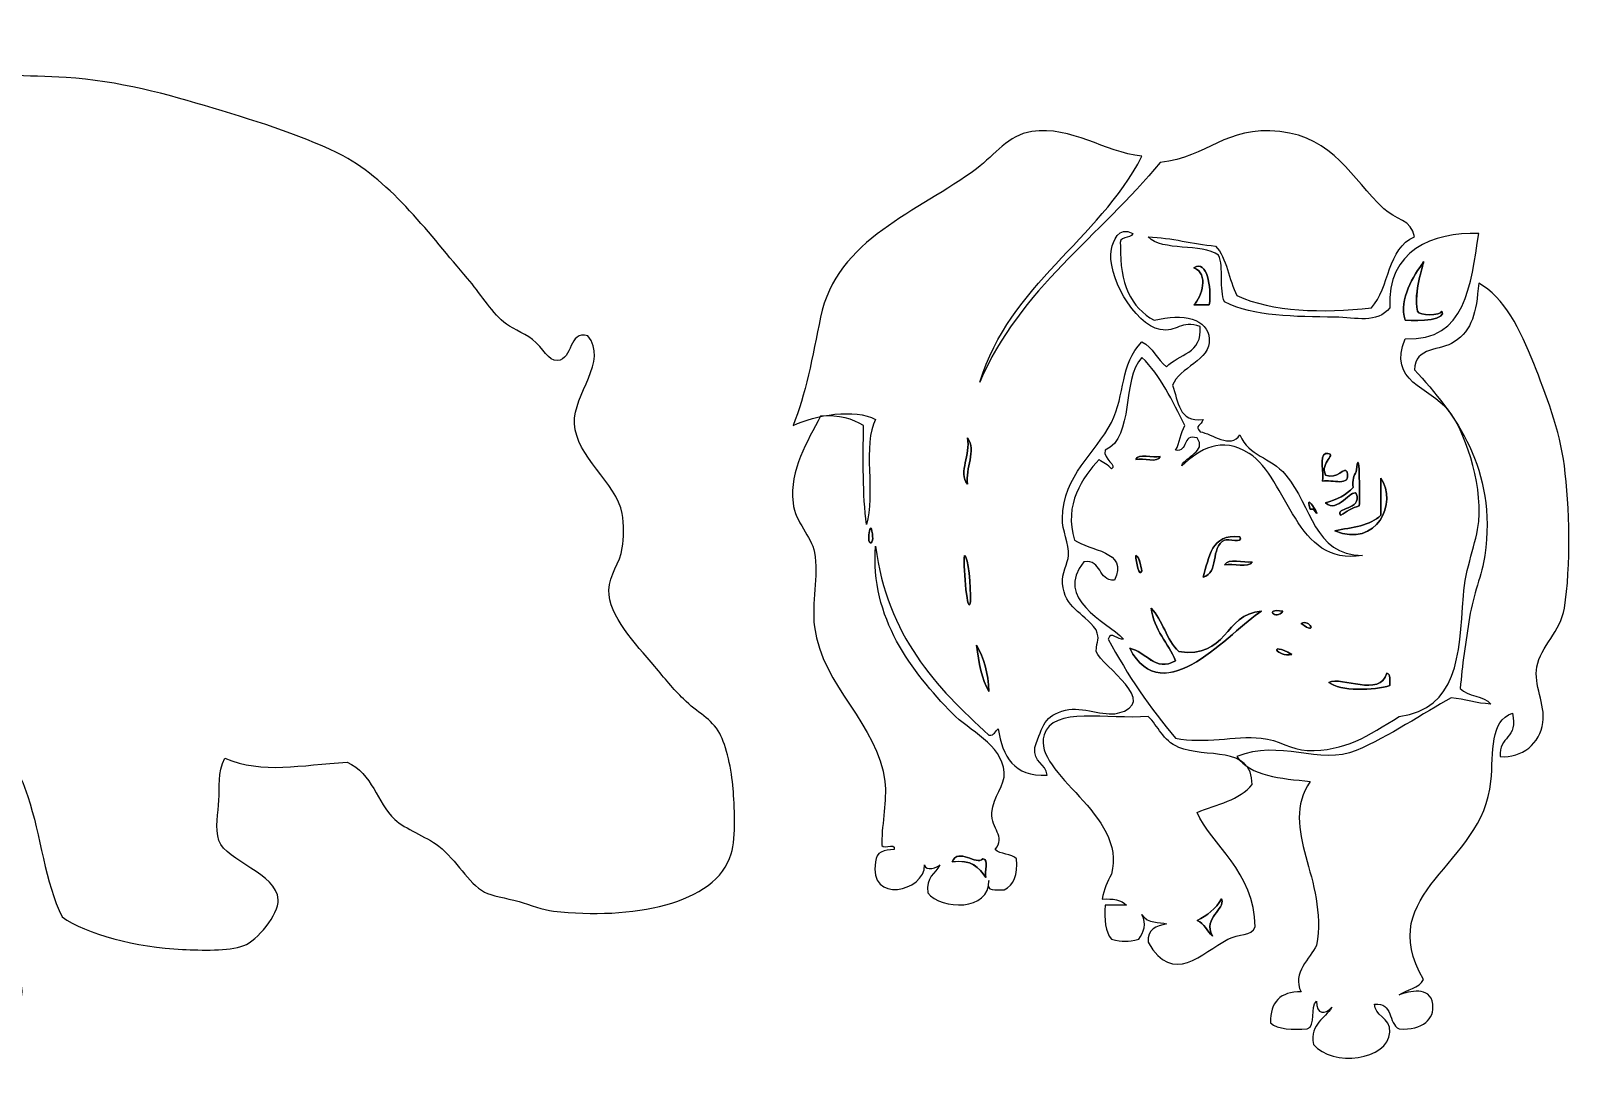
# Model space of a CAD drawing. Header units: centimetres. Extents: x -66 to 65, y -66 to 66.
# Drawn here: x -33.83 to -26.19, y -7.57 to -2.43 of the extents above; entities that cross this region are included whole.
import ezdxf

# ---------------------------------------------------------------- set-up
doc = ezdxf.new("R2010")
doc.units = ezdxf.units.CM
doc.header["$MEASUREMENT"] = 0
doc.layers.add('Layer 1', color=7, linetype='Continuous')

msp = doc.modelspace()

# ---------------------------------------------------------------- linework, layer by layer
at = {"layer": 'Layer 1'}
for points, knots in [([(-31.06935, -3.9395), (-30.96645, -4.06785), (-31.1419, -4.22583), (-31.13576, -4.37593), (-31.13576, -4.37593), (-31.1292, -4.53627), (-30.9288, -4.6697), (-30.89853, -4.82186), (-30.89853, -4.82186), (-30.88837, -4.87322), (-30.89252, -4.9477), (-30.89853, -4.99262), (-30.89853, -4.99262), (-30.90874, -5.06869), (-30.96383, -5.12494), (-30.96497, -5.20138), (-30.96497, -5.20138), (-30.96693, -5.3328), (-30.83419, -5.4644), (-30.73727, -5.5809), (-30.73727, -5.5809), (-30.68986, -5.63781), (-30.64464, -5.6929), (-30.59495, -5.74219), (-30.59495, -5.74219), (-30.52529, -5.81127), (-30.45509, -5.83913), (-30.41469, -5.91298), (-30.41469, -5.91298), (-30.38193, -5.97293), (-30.35553, -6.09575), (-30.34828, -6.18812), (-30.34828, -6.18812), (-30.34214, -6.26641), (-30.33262, -6.42513), (-30.35773, -6.5107), (-30.35773, -6.5107), (-30.4321, -6.76351), (-30.85631, -6.83791), (-31.24014, -6.79534), (-31.24014, -6.79534), (-31.29324, -6.78941), (-31.35529, -6.76343), (-31.4109, -6.74787), (-31.4109, -6.74787), (-31.47776, -6.72924), (-31.54856, -6.71826), (-31.58169, -6.70046), (-31.58169, -6.70046), (-31.66673, -6.65477), (-31.71859, -6.5425), (-31.80942, -6.47273), (-31.80942, -6.47273), (-31.87789, -6.42013), (-31.97407, -6.39005), (-32.02762, -6.33991), (-32.02762, -6.33991), (-32.12009, -6.25342), (-32.13531, -6.11393), (-32.26482, -6.0553), (-32.26482, -6.0553), (-32.49628, -6.06961), (-32.68085, -6.11504), (-32.87204, -6.0363), (-32.87204, -6.0363), (-32.9071, -6.10679), (-32.89784, -6.18113), (-32.90051, -6.24503), (-32.90051, -6.24503), (-32.90305, -6.30461), (-32.92139, -6.38476), (-32.90051, -6.44426), (-32.90051, -6.44426), (-32.86326, -6.55044), (-32.6123, -6.60486), (-32.60637, -6.73837), (-32.60637, -6.73837), (-32.60317, -6.81057), (-32.71263, -6.94348), (-32.77716, -6.9661), (-32.77716, -6.9661), (-32.85595, -6.9937), (-32.98697, -6.98936), (-33.08077, -6.98507), (-33.08077, -6.98507), (-33.31011, -6.97454), (-33.56258, -6.90895), (-33.67854, -6.82375), (-33.67854, -6.82375), (-33.76453, -6.65526), (-33.78445, -6.41822), (-33.8493, -6.226), (-33.8493, -6.226), (-33.86936, -6.16665), (-33.89251, -6.09405), (-33.94418, -6.06474), (-33.94418, -6.06474), (-34.02922, -6.05977), (-34.08965, -6.15885), (-34.16241, -6.19756), (-34.16241, -6.19756), (-34.19654, -6.37208), (-34.28639, -6.4903), (-34.24782, -6.67196), (-34.24782, -6.67196), (-34.22702, -6.76996), (-34.11389, -6.84579), (-34.04859, -6.91866), (-34.04859, -6.91866), (-33.98141, -6.99348), (-33.87521, -7.09937), (-33.8778, -7.19377), (-33.8778, -7.19377), (-33.88029, -7.28426), (-33.99826, -7.37345), (-34.06756, -7.40253), (-34.06756, -7.40253), (-34.19448, -7.45576), (-34.57239, -7.47664), (-34.73172, -7.4215), (-34.73172, -7.4215), (-34.82721, -7.38848), (-34.98188, -7.22513), (-35.01636, -7.12739), (-35.01636, -7.12739), (-35.05414, -7.02029), (-35.01951, -6.88625), (-35.0828, -6.81428), (-35.0828, -6.81428), (-35.14289, -6.74596), (-35.33196, -6.77954), (-35.42435, -6.7289), (-35.42435, -6.7289), (-35.5486, -6.66082), (-35.55918, -6.44773), (-35.64258, -6.33038), (-35.64258, -6.33038), (-35.85885, -6.27151), (-36.0272, -6.1647), (-36.2593, -6.12162), (-36.2593, -6.12162), (-36.25022, -6.17268), (-36.29174, -6.18229), (-36.28777, -6.2165), (-36.28777, -6.2165), (-36.28415, -6.24796), (-36.25229, -6.25428), (-36.23083, -6.28294), (-36.23083, -6.28294), (-36.14204, -6.40166), (-35.97135, -6.56348), (-35.95572, -6.74781), (-35.95572, -6.74781), (-35.93844, -6.95109), (-36.07912, -7.0411), (-36.2973, -7.05145), (-36.2973, -7.05145), (-36.4361, -7.05804), (-36.64652, -7.04616), (-36.72423, -7.00401), (-36.72423, -7.00401), (-36.83491, -6.94398), (-36.89793, -6.76639), (-36.95193, -6.65296), (-36.95193, -6.65296), (-37.0189, -6.51228), (-37.08147, -6.39544), (-37.13219, -6.26394), (-37.13219, -6.26394), (-37.19008, -6.11392), (-37.23249, -5.96856), (-37.26504, -5.81801), (-37.26504, -5.81801), (-37.29687, -5.67072), (-37.31378, -5.51022), (-37.37889, -5.36258), (-37.37889, -5.36258), (-37.43998, -5.22415), (-37.54804, -5.12387), (-37.62559, -4.98306), (-37.62559, -4.98306), (-37.69549, -4.85619), (-37.76942, -4.69697), (-37.78688, -4.52763), (-37.78688, -4.52763), (-37.81704, -4.23564), (-37.73298, -3.92824), (-37.62559, -3.69266), (-37.62559, -3.69266), (-37.51666, -3.45382), (-37.38535, -3.26647), (-37.22707, -3.09494), (-37.22707, -3.09494), (-36.88737, -2.72688), (-36.49349, -2.4987), (-35.87029, -2.45928), (-35.87029, -2.45928), (-35.35131, -2.42642), (-34.74285, -2.57363), (-34.21942, -2.63004), (-34.21942, -2.63004), (-34.03331, -2.6501), (-33.84824, -2.64708), (-33.65961, -2.65851), (-33.65961, -2.65851), (-33.39915, -2.67431), (-33.15539, -2.74172), (-32.92907, -2.8103), (-32.92907, -2.8103), (-32.69605, -2.88094), (-32.45846, -2.95545), (-32.28388, -3.0475), (-32.28388, -3.0475), (-32.04425, -3.17384), (-31.84973, -3.44348), (-31.66714, -3.65475), (-31.66714, -3.65475), (-31.60523, -3.72637), (-31.55461, -3.81297), (-31.48688, -3.87295), (-31.48688, -3.87295), (-31.4564, -3.89996), (-31.38983, -3.92343), (-31.34456, -3.95836), (-31.34456, -3.95836), (-31.28961, -4.00069), (-31.2663, -4.06628), (-31.22121, -4.06271), (-31.22121, -4.06271), (-31.14176, -4.05652), (-31.16698, -3.91246), (-31.06935, -3.9395)], [0, 0, 0, 0, 0.0169492, 0.0169492, 0.0169492, 0.0169492, 0.0338983, 0.0338983, 0.0338983, 0.0338983, 0.0508475, 0.0508475, 0.0508475, 0.0508475, 0.0677966, 0.0677966, 0.0677966, 0.0677966, 0.0847458, 0.0847458, 0.0847458, 0.0847458, 0.1016949, 0.1016949, 0.1016949, 0.1016949, 0.1186441, 0.1186441, 0.1186441, 0.1186441, 0.1355932, 0.1355932, 0.1355932, 0.1355932, 0.1525424, 0.1525424, 0.1525424, 0.1525424, 0.1694915, 0.1694915, 0.1694915, 0.1694915, 0.1864407, 0.1864407, 0.1864407, 0.1864407, 0.2033898, 0.2033898, 0.2033898, 0.2033898, 0.220339, 0.220339, 0.220339, 0.220339, 0.2372881, 0.2372881, 0.2372881, 0.2372881, 0.2542373, 0.2542373, 0.2542373, 0.2542373, 0.2711864, 0.2711864, 0.2711864, 0.2711864, 0.2881356, 0.2881356, 0.2881356, 0.2881356, 0.3050847, 0.3050847, 0.3050847, 0.3050847, 0.3220339, 0.3220339, 0.3220339, 0.3220339, 0.3389831, 0.3389831, 0.3389831, 0.3389831, 0.3559322, 0.3559322, 0.3559322, 0.3559322, 0.3728814, 0.3728814, 0.3728814, 0.3728814, 0.3898305, 0.3898305, 0.3898305, 0.3898305, 0.4067797, 0.4067797, 0.4067797, 0.4067797, 0.4237288, 0.4237288, 0.4237288, 0.4237288, 0.440678, 0.440678, 0.440678, 0.440678, 0.4576271, 0.4576271, 0.4576271, 0.4576271, 0.4745763, 0.4745763, 0.4745763, 0.4745763, 0.4915254, 0.4915254, 0.4915254, 0.4915254, 0.5084746, 0.5084746, 0.5084746, 0.5084746, 0.5254237, 0.5254237, 0.5254237, 0.5254237, 0.5423729, 0.5423729, 0.5423729, 0.5423729, 0.559322, 0.559322, 0.559322, 0.559322, 0.5762712, 0.5762712, 0.5762712, 0.5762712, 0.5932203, 0.5932203, 0.5932203, 0.5932203, 0.6101695, 0.6101695, 0.6101695, 0.6101695, 0.6271186, 0.6271186, 0.6271186, 0.6271186, 0.6440678, 0.6440678, 0.6440678, 0.6440678, 0.6610169, 0.6610169, 0.6610169, 0.6610169, 0.6779661, 0.6779661, 0.6779661, 0.6779661, 0.6949153, 0.6949153, 0.6949153, 0.6949153, 0.7118644, 0.7118644, 0.7118644, 0.7118644, 0.7288136, 0.7288136, 0.7288136, 0.7288136, 0.7457627, 0.7457627, 0.7457627, 0.7457627, 0.7627119, 0.7627119, 0.7627119, 0.7627119, 0.779661, 0.779661, 0.779661, 0.779661, 0.7966102, 0.7966102, 0.7966102, 0.7966102, 0.8135593, 0.8135593, 0.8135593, 0.8135593, 0.8305085, 0.8305085, 0.8305085, 0.8305085, 0.8474576, 0.8474576, 0.8474576, 0.8474576, 0.8644068, 0.8644068, 0.8644068, 0.8644068, 0.8813559, 0.8813559, 0.8813559, 0.8813559, 0.8983051, 0.8983051, 0.8983051, 0.8983051, 0.9152542, 0.9152542, 0.9152542, 0.9152542, 0.9322034, 0.9322034, 0.9322034, 0.9322034, 0.9491525, 0.9491525, 0.9491525, 0.9491525, 0.9661017, 0.9661017, 0.9661017, 0.9661017, 1, 1, 1, 1]), ([(-29.12439, -4.17008), (-28.92574, -3.70539), (-28.5259, -3.44385), (-28.2279, -3.07968), (-28.2279, -3.07968), (-27.99007, -3.05481), (-27.90799, -2.89638), (-27.63534, -2.92612), (-27.63534, -2.92612), (-27.36621, -2.95549), (-27.28022, -3.15663), (-27.11877, -3.31006), (-27.11877, -3.31006), (-27.06543, -3.36075), (-26.97656, -3.36565), (-26.96677, -3.44833), (-26.96677, -3.44833), (-27.09941, -3.50373), (-27.09073, -3.70177), (-27.17955, -3.8015), (-27.17955, -3.8015), (-27.42757, -3.82735), (-27.66943, -3.82185), (-27.84805, -3.74014), (-27.84805, -3.74014), (-27.88858, -3.66338), (-27.89647, -3.55356), (-27.95444, -3.49439), (-27.95444, -3.49439), (-28.07022, -3.48349), (-28.16785, -3.4542), (-28.28869, -3.44835), (-28.28869, -3.44835), (-28.21723, -3.52444), (-28.024, -3.47769), (-27.93918, -3.54045), (-27.93918, -3.54045), (-27.91034, -3.59826), (-27.93778, -3.71301), (-27.90883, -3.77082), (-27.90883, -3.77082), (-27.76606, -3.84514), (-27.55752, -3.84464), (-27.36183, -3.8476), (-27.36183, -3.8476), (-27.25536, -3.84927), (-27.15321, -3.88115), (-27.08841, -3.80148), (-27.08841, -3.80148), (-27.10468, -3.51668), (-26.87431, -3.42392), (-26.64767, -3.43289), (-26.64767, -3.43289), (-26.68876, -3.68842), (-26.70741, -3.96648), (-27.01245, -3.95505), (-27.01245, -3.95505), (-27.10193, -4.1651), (-26.89087, -4.19876), (-26.7997, -4.3083), (-26.7997, -4.3083), (-26.72125, -4.40265), (-26.62939, -4.66054), (-26.64767, -4.8612), (-26.64767, -4.8612), (-26.65717, -4.96481), (-26.71469, -5.09432), (-26.72379, -5.22971), (-26.72379, -5.22971), (-26.74422, -5.5379), (-26.75297, -5.78698), (-27.0428, -5.82867), (-27.0428, -5.82867), (-27.19729, -5.92561), (-27.31082, -6.00258), (-27.49862, -5.99761), (-27.49862, -5.99761), (-27.57456, -5.99563), (-27.64292, -5.94427), (-27.72653, -5.93623), (-27.72653, -5.93623), (-27.85956, -5.92332), (-28.01035, -5.96687), (-28.15193, -5.93623), (-28.15193, -5.93623), (-28.27877, -5.78796), (-28.39061, -5.62452), (-28.4862, -5.44474), (-28.4862, -5.44474), (-28.47345, -5.39976), (-28.43733, -5.454), (-28.41021, -5.44474), (-28.41021, -5.44474), (-28.49998, -5.35184), (-28.75607, -5.24895), (-28.60777, -5.06088), (-28.60777, -5.06088), (-28.51511, -5.049), (-28.5398, -5.15592), (-28.45585, -5.15301), (-28.45585, -5.15301), (-28.38089, -5.00529), (-28.58483, -5.00712), (-28.65341, -4.9533), (-28.65341, -4.9533), (-28.70987, -4.77846), (-28.61198, -4.64062), (-28.53191, -4.55404), (-28.53191, -4.55404), (-28.51156, -4.56933), (-28.486, -4.57928), (-28.471, -4.60008), (-28.471, -4.60008), (-28.43647, -4.58373), (-28.51468, -4.55349), (-28.50145, -4.50795), (-28.50145, -4.50795), (-28.35453, -4.44135), (-28.42297, -4.15722), (-28.3191, -4.04723), (-28.3191, -4.04723), (-28.22628, -4.13774), (-28.16786, -4.263), (-28.10635, -4.38505), (-28.10635, -4.38505), (-28.12675, -4.4208), (-28.13154, -4.47231), (-28.15191, -4.50798), (-28.15191, -4.50798), (-28.08735, -4.51703), (-28.12254, -4.42506), (-28.0456, -4.44654), (-28.0456, -4.44654), (-27.99694, -4.51459), (-28.10214, -4.5366), (-28.12161, -4.58476), (-28.12161, -4.58476), (-28.03321, -4.50372), (-27.925, -4.43493), (-27.78726, -4.52338), (-27.78726, -4.52338), (-27.59245, -4.64845), (-27.55699, -5.08879), (-27.22513, -5.03014), (-27.22513, -5.03014), (-27.46736, -5.02707), (-27.47469, -4.78527), (-27.60494, -4.63088), (-27.60494, -4.63088), (-27.68569, -4.53515), (-27.78652, -4.54235), (-27.83285, -4.4312), (-27.83285, -4.4312), (-27.87907, -4.50407), (-27.97173, -4.42551), (-28.03039, -4.41585), (-28.03039, -4.41585), (-28.06084, -4.3845), (-28.02362, -4.38571), (-28.0152, -4.35441), (-28.0152, -4.35441), (-28.13855, -4.37174), (-28.13807, -4.2636), (-28.16712, -4.18547), (-28.16712, -4.18547), (-28.13643, -4.09726), (-27.97649, -4.0618), (-27.98472, -3.9551), (-27.98472, -3.9551), (-27.99247, -3.85654), (-28.1127, -3.82511), (-28.2583, -3.863), (-28.2583, -3.863), (-28.37392, -3.80066), (-28.43068, -3.6789), (-28.42541, -3.49441), (-28.42541, -3.49441), (-28.44142, -3.43726), (-28.37413, -3.4643), (-28.36466, -3.43295), (-28.36466, -3.43295), (-28.43525, -3.3917), (-28.4633, -3.47216), (-28.47094, -3.50979), (-28.47094, -3.50979), (-28.49631, -3.6329), (-28.35997, -3.88375), (-28.22789, -3.90907), (-28.22789, -3.90907), (-28.14751, -3.9245), (-28.1228, -3.85983), (-28.03035, -3.8937), (-28.03035, -3.8937), (-28.01749, -4.02956), (-28.13793, -4.03067), (-28.19743, -4.09333), (-28.19743, -4.09333), (-28.24334, -4.0579), (-28.26442, -3.99721), (-28.31903, -3.97054), (-28.31903, -3.97054), (-28.42878, -4.0805), (-28.40007, -4.22994), (-28.4709, -4.36977), (-28.4709, -4.36977), (-28.55075, -4.52696), (-28.70947, -4.62787), (-28.71405, -4.84581), (-28.71405, -4.84581), (-28.71527, -4.9042), (-28.68124, -4.9718), (-28.68362, -5.03015), (-28.68362, -5.03015), (-28.68508, -5.06587), (-28.71857, -5.12458), (-28.71405, -5.16845), (-28.71405, -5.16845), (-28.70087, -5.29365), (-28.61576, -5.30712), (-28.54691, -5.39874), (-28.54691, -5.39874), (-28.52601, -5.44732), (-28.54363, -5.45004), (-28.54691, -5.50621), (-28.54691, -5.50621), (-28.5141, -5.58418), (-28.22452, -5.76013), (-28.44052, -5.81334), (-28.44052, -5.81334), (-28.50651, -5.82961), (-28.61448, -5.77704), (-28.69889, -5.79805), (-28.69889, -5.79805), (-28.80382, -5.82419), (-28.81129, -5.87425), (-28.85073, -5.98233), (-28.85073, -5.98233), (-28.8615, -6.05977), (-28.79472, -6.05882), (-28.79001, -6.12052), (-28.79001, -6.12052), (-28.95553, -6.12915), (-29.01141, -6.02691), (-29.03311, -5.89015), (-29.03311, -5.89015), (-29.04856, -5.90018), (-29.04883, -5.92555), (-29.07875, -5.92092), (-29.07875, -5.92092), (-29.34101, -5.6843), (-29.58397, -5.42829), (-29.64094, -4.98408), (-29.64094, -4.98408), (-29.67092, -5.33878), (-29.45941, -5.60805), (-29.26102, -5.81336), (-29.26102, -5.81336), (-29.17736, -5.90001), (-29.01483, -5.9664), (-29.00281, -6.1052), (-29.00281, -6.1052), (-28.99694, -6.17158), (-29.05906, -6.22654), (-29.06358, -6.30488), (-29.06358, -6.30488), (-29.06847, -6.39045), (-28.99291, -6.42119), (-29.04834, -6.48919), (-29.04834, -6.48919), (-29.02331, -6.51507), (-28.96587, -6.50821), (-28.94198, -6.53523), (-28.94198, -6.53523), (-28.93457, -6.61426), (-28.95357, -6.66686), (-29.00281, -6.68879), (-29.00281, -6.68879), (-29.04282, -6.68837), (-29.09803, -6.70308), (-29.07875, -6.64267), (-29.07875, -6.64267), (-29.07478, -6.79592), (-29.3155, -6.78957), (-29.38254, -6.70413), (-29.38254, -6.70413), (-29.39378, -6.62629), (-29.34486, -6.60914), (-29.32182, -6.56594), (-29.32182, -6.56594), (-29.33105, -6.57478), (-29.39392, -6.60184), (-29.39781, -6.56594), (-29.39781, -6.56594), (-29.39506, -6.69926), (-29.67946, -6.76083), (-29.64091, -6.55057), (-29.64091, -6.55057), (-29.64027, -6.49998), (-29.59765, -6.49183), (-29.54966, -6.48919), (-29.54966, -6.48919), (-29.53889, -6.44747), (-29.62134, -6.50012), (-29.61051, -6.45842), (-29.61051, -6.45842), (-29.60935, -6.35182), (-29.58432, -6.24842), (-29.59538, -6.15129), (-29.59538, -6.15129), (-29.62697, -5.87012), (-29.90661, -5.68057), (-29.94482, -5.38344), (-29.94482, -5.38344), (-29.9598, -5.26623), (-29.92365, -5.13325), (-29.94482, -5.01485), (-29.94482, -5.01485), (-29.95956, -4.93201), (-30.04012, -4.86824), (-30.0511, -4.76913), (-30.0511, -4.76913), (-30.0697, -4.60212), (-29.97858, -4.46356), (-29.91442, -4.33908), (-29.91442, -4.33908), (-29.81941, -4.33011), (-29.75588, -4.35292), (-29.70167, -4.38512), (-29.70167, -4.38512), (-29.70233, -4.55472), (-29.70612, -4.72746), (-29.68651, -4.87658), (-29.68651, -4.87658), (-29.64002, -4.73415), (-29.7086, -4.47545), (-29.64095, -4.35445), (-29.64095, -4.35445), (-29.7434, -4.30021), (-29.9398, -4.33207), (-30.05111, -4.38512), (-30.05111, -4.38512), (-29.98917, -4.23809), (-29.95398, -4.04272), (-29.91443, -3.84767), (-29.91443, -3.84767), (-29.83535, -3.45794), (-29.42836, -3.32581), (-29.1396, -3.11051), (-29.1396, -3.11051), (-29.04623, -3.04087), (-28.98503, -2.94329), (-28.86605, -2.9262), (-28.86605, -2.9262), (-28.66539, -2.89744), (-28.5086, -3.02851), (-28.31905, -3.04913), (-28.31905, -3.04913), (-28.53929, -3.4714), (-28.97128, -3.67978), (-29.12439, -4.17008)], [0, 0, 0, 0, 0.010989, 0.010989, 0.010989, 0.010989, 0.021978, 0.021978, 0.021978, 0.021978, 0.032967, 0.032967, 0.032967, 0.032967, 0.043956, 0.043956, 0.043956, 0.043956, 0.0549451, 0.0549451, 0.0549451, 0.0549451, 0.0659341, 0.0659341, 0.0659341, 0.0659341, 0.0769231, 0.0769231, 0.0769231, 0.0769231, 0.0879121, 0.0879121, 0.0879121, 0.0879121, 0.0989011, 0.0989011, 0.0989011, 0.0989011, 0.1098901, 0.1098901, 0.1098901, 0.1098901, 0.1208791, 0.1208791, 0.1208791, 0.1208791, 0.1318681, 0.1318681, 0.1318681, 0.1318681, 0.1428571, 0.1428571, 0.1428571, 0.1428571, 0.1538462, 0.1538462, 0.1538462, 0.1538462, 0.1648352, 0.1648352, 0.1648352, 0.1648352, 0.1758242, 0.1758242, 0.1758242, 0.1758242, 0.1868132, 0.1868132, 0.1868132, 0.1868132, 0.1978022, 0.1978022, 0.1978022, 0.1978022, 0.2087912, 0.2087912, 0.2087912, 0.2087912, 0.2197802, 0.2197802, 0.2197802, 0.2197802, 0.2307692, 0.2307692, 0.2307692, 0.2307692, 0.2417582, 0.2417582, 0.2417582, 0.2417582, 0.2527473, 0.2527473, 0.2527473, 0.2527473, 0.2637363, 0.2637363, 0.2637363, 0.2637363, 0.2747253, 0.2747253, 0.2747253, 0.2747253, 0.2857143, 0.2857143, 0.2857143, 0.2857143, 0.2967033, 0.2967033, 0.2967033, 0.2967033, 0.3076923, 0.3076923, 0.3076923, 0.3076923, 0.3186813, 0.3186813, 0.3186813, 0.3186813, 0.3296703, 0.3296703, 0.3296703, 0.3296703, 0.3406593, 0.3406593, 0.3406593, 0.3406593, 0.3516484, 0.3516484, 0.3516484, 0.3516484, 0.3626374, 0.3626374, 0.3626374, 0.3626374, 0.3736264, 0.3736264, 0.3736264, 0.3736264, 0.3846154, 0.3846154, 0.3846154, 0.3846154, 0.3956044, 0.3956044, 0.3956044, 0.3956044, 0.4065934, 0.4065934, 0.4065934, 0.4065934, 0.4175824, 0.4175824, 0.4175824, 0.4175824, 0.4285714, 0.4285714, 0.4285714, 0.4285714, 0.4395604, 0.4395604, 0.4395604, 0.4395604, 0.4505495, 0.4505495, 0.4505495, 0.4505495, 0.4615385, 0.4615385, 0.4615385, 0.4615385, 0.4725275, 0.4725275, 0.4725275, 0.4725275, 0.4835165, 0.4835165, 0.4835165, 0.4835165, 0.4945055, 0.4945055, 0.4945055, 0.4945055, 0.5054945, 0.5054945, 0.5054945, 0.5054945, 0.5164835, 0.5164835, 0.5164835, 0.5164835, 0.5274725, 0.5274725, 0.5274725, 0.5274725, 0.5384615, 0.5384615, 0.5384615, 0.5384615, 0.5494505, 0.5494505, 0.5494505, 0.5494505, 0.5604396, 0.5604396, 0.5604396, 0.5604396, 0.5714286, 0.5714286, 0.5714286, 0.5714286, 0.5824176, 0.5824176, 0.5824176, 0.5824176, 0.5934066, 0.5934066, 0.5934066, 0.5934066, 0.6043956, 0.6043956, 0.6043956, 0.6043956, 0.6153846, 0.6153846, 0.6153846, 0.6153846, 0.6263736, 0.6263736, 0.6263736, 0.6263736, 0.6373626, 0.6373626, 0.6373626, 0.6373626, 0.6483516, 0.6483516, 0.6483516, 0.6483516, 0.6593407, 0.6593407, 0.6593407, 0.6593407, 0.6703297, 0.6703297, 0.6703297, 0.6703297, 0.6813187, 0.6813187, 0.6813187, 0.6813187, 0.6923077, 0.6923077, 0.6923077, 0.6923077, 0.7032967, 0.7032967, 0.7032967, 0.7032967, 0.7142857, 0.7142857, 0.7142857, 0.7142857, 0.7252747, 0.7252747, 0.7252747, 0.7252747, 0.7362637, 0.7362637, 0.7362637, 0.7362637, 0.7472527, 0.7472527, 0.7472527, 0.7472527, 0.7582418, 0.7582418, 0.7582418, 0.7582418, 0.7692308, 0.7692308, 0.7692308, 0.7692308, 0.7802198, 0.7802198, 0.7802198, 0.7802198, 0.7912088, 0.7912088, 0.7912088, 0.7912088, 0.8021978, 0.8021978, 0.8021978, 0.8021978, 0.8131868, 0.8131868, 0.8131868, 0.8131868, 0.8241758, 0.8241758, 0.8241758, 0.8241758, 0.8351648, 0.8351648, 0.8351648, 0.8351648, 0.8461538, 0.8461538, 0.8461538, 0.8461538, 0.8571429, 0.8571429, 0.8571429, 0.8571429, 0.8681319, 0.8681319, 0.8681319, 0.8681319, 0.8791209, 0.8791209, 0.8791209, 0.8791209, 0.8901099, 0.8901099, 0.8901099, 0.8901099, 0.9010989, 0.9010989, 0.9010989, 0.9010989, 0.9120879, 0.9120879, 0.9120879, 0.9120879, 0.9230769, 0.9230769, 0.9230769, 0.9230769, 0.9340659, 0.9340659, 0.9340659, 0.9340659, 0.9450549, 0.9450549, 0.9450549, 0.9450549, 0.956044, 0.956044, 0.956044, 0.956044, 0.967033, 0.967033, 0.967033, 0.967033, 0.978022, 0.978022, 0.978022, 0.978022, 1, 1, 1, 1]), ([(-28.06077, -3.78612), (-28.03542, -3.78612), (-28.01013, -3.78612), (-27.98473, -3.78612), (-27.98473, -3.78612), (-27.97288, -3.69688), (-27.99553, -3.56204), (-28.06077, -3.60181), (-28.06077, -3.60181), (-27.98544, -3.63356), (-28.02195, -3.74439), (-28.06077, -3.78612)], [0, 0, 0, 0, 0.25, 0.25, 0.25, 0.25, 0.5, 0.5, 0.5, 0.5, 1, 1, 1, 1]), ([(-27.01238, -3.86293), (-26.94012, -3.86883), (-26.80325, -3.85999), (-26.82998, -3.81684), (-26.82998, -3.81684), (-26.83678, -3.84213), (-26.94481, -3.84213), (-26.95158, -3.81684), (-26.95158, -3.81684), (-26.97121, -3.71466), (-26.9239, -3.59967), (-26.92118, -3.57112), (-26.92118, -3.57112), (-26.96976, -3.64613), (-27.04641, -3.75318), (-27.01238, -3.86293)], [0, 0, 0, 0, 0.2, 0.2, 0.2, 0.2, 0.4, 0.4, 0.4, 0.4, 0.6, 0.6, 0.6, 0.6, 1, 1, 1, 1]), ([(-27.04273, -7.21075), (-26.99309, -7.19427), (-26.88784, -7.16291), (-26.87559, -7.25687), (-26.87559, -7.25687), (-26.86617, -7.32987), (-26.9229, -7.38546), (-27.04273, -7.3798), (-27.04273, -7.3798), (-27.0975, -7.35313), (-27.07162, -7.24513), (-27.16431, -7.25687), (-27.16431, -7.25687), (-27.16846, -7.3118), (-27.08345, -7.32275), (-27.08837, -7.39509), (-27.08837, -7.39509), (-27.09787, -7.53601), (-27.37399, -7.56932), (-27.46815, -7.4565), (-27.46815, -7.4565), (-27.48442, -7.34791), (-27.4096, -7.33151), (-27.37703, -7.27227), (-27.37703, -7.27227), (-27.40873, -7.31108), (-27.45323, -7.30791), (-27.45297, -7.2415), (-27.45297, -7.2415), (-27.48528, -7.27034), (-27.45331, -7.36406), (-27.49858, -7.3798), (-27.49858, -7.3798), (-27.57237, -7.38274), (-27.64384, -7.38327), (-27.6809, -7.34906), (-27.6809, -7.34906), (-27.68246, -7.24513), (-27.63171, -7.19399), (-27.52895, -7.19547), (-27.52895, -7.19547), (-27.57695, -7.10117), (-27.48336, -7.03016), (-27.45299, -6.96512), (-27.45299, -6.96512), (-27.39187, -6.63754), (-27.64457, -6.38536), (-27.48344, -6.15116), (-27.48344, -6.15116), (-27.63147, -6.13693), (-27.78086, -6.12417), (-27.84804, -6.02823), (-27.84804, -6.02823), (-27.63926, -5.93928), (-27.43497, -6.07374), (-27.25543, -5.99756), (-27.25543, -5.99756), (-27.0938, -5.92895), (-26.91983, -5.81108), (-26.78452, -5.7365), (-26.78452, -5.7365), (-26.71552, -5.74359), (-26.65985, -5.7641), (-26.58698, -5.76722), (-26.58698, -5.76722), (-26.62029, -5.72417), (-26.7043, -5.73219), (-26.7389, -5.69044), (-26.7389, -5.69044), (-26.73006, -5.57786), (-26.71228, -5.45642), (-26.69323, -5.33722), (-26.69323, -5.33722), (-26.67558, -5.22639), (-26.63074, -5.12383), (-26.61735, -5.03007), (-26.61735, -5.03007), (-26.55575, -4.59941), (-26.76226, -4.32911), (-26.96676, -4.10861), (-26.96676, -4.10861), (-26.96409, -3.99166), (-26.83561, -4.01585), (-26.76922, -3.97047), (-26.76922, -3.97047), (-26.67781, -3.90784), (-26.66061, -3.82892), (-26.64762, -3.67863), (-26.64762, -3.67863), (-26.52096, -3.74867), (-26.44093, -3.909), (-26.3742, -4.07791), (-26.3742, -4.07791), (-26.31493, -4.2279), (-26.2444, -4.40851), (-26.22222, -4.58469), (-26.22222, -4.58469), (-26.1969, -4.78699), (-26.18849, -5.08126), (-26.22222, -5.29115), (-26.22222, -5.29115), (-26.24066, -5.4059), (-26.33991, -5.4816), (-26.35901, -5.58291), (-26.35901, -5.58291), (-26.37549, -5.67099), (-26.31639, -5.76862), (-26.32858, -5.85935), (-26.32858, -5.85935), (-26.34258, -5.96275), (-26.43216, -6.03588), (-26.54136, -6.02823), (-26.54136, -6.02823), (-26.55012, -5.92734), (-26.44833, -5.93806), (-26.48056, -5.81323), (-26.48056, -5.81323), (-26.59243, -5.84995), (-26.57335, -6.00341), (-26.58695, -6.15113), (-26.58695, -6.15113), (-26.62529, -6.56801), (-27.17636, -6.70228), (-26.9212, -7.13395), (-26.9212, -7.13395), (-26.94264, -7.17887), (-27.00466, -7.18273), (-27.04273, -7.21075)], [0, 0, 0, 0, 0.030303, 0.030303, 0.030303, 0.030303, 0.0606061, 0.0606061, 0.0606061, 0.0606061, 0.0909091, 0.0909091, 0.0909091, 0.0909091, 0.1212121, 0.1212121, 0.1212121, 0.1212121, 0.1515152, 0.1515152, 0.1515152, 0.1515152, 0.1818182, 0.1818182, 0.1818182, 0.1818182, 0.2121212, 0.2121212, 0.2121212, 0.2121212, 0.2424242, 0.2424242, 0.2424242, 0.2424242, 0.2727273, 0.2727273, 0.2727273, 0.2727273, 0.3030303, 0.3030303, 0.3030303, 0.3030303, 0.3333333, 0.3333333, 0.3333333, 0.3333333, 0.3636364, 0.3636364, 0.3636364, 0.3636364, 0.3939394, 0.3939394, 0.3939394, 0.3939394, 0.4242424, 0.4242424, 0.4242424, 0.4242424, 0.4545455, 0.4545455, 0.4545455, 0.4545455, 0.4848485, 0.4848485, 0.4848485, 0.4848485, 0.5151515, 0.5151515, 0.5151515, 0.5151515, 0.5454545, 0.5454545, 0.5454545, 0.5454545, 0.5757576, 0.5757576, 0.5757576, 0.5757576, 0.6060606, 0.6060606, 0.6060606, 0.6060606, 0.6363636, 0.6363636, 0.6363636, 0.6363636, 0.6666667, 0.6666667, 0.6666667, 0.6666667, 0.6969697, 0.6969697, 0.6969697, 0.6969697, 0.7272727, 0.7272727, 0.7272727, 0.7272727, 0.7575758, 0.7575758, 0.7575758, 0.7575758, 0.7878788, 0.7878788, 0.7878788, 0.7878788, 0.8181818, 0.8181818, 0.8181818, 0.8181818, 0.8484848, 0.8484848, 0.8484848, 0.8484848, 0.8787879, 0.8787879, 0.8787879, 0.8787879, 0.9090909, 0.9090909, 0.9090909, 0.9090909, 0.9393939, 0.9393939, 0.9393939, 0.9393939, 1, 1, 1, 1]), ([(-29.18511, -4.67681), (-29.1976, -4.5972), (-29.13868, -4.50951), (-29.18511, -4.44649), (-29.18511, -4.44649), (-29.16786, -4.53097), (-29.23205, -4.61336), (-29.18511, -4.67681)], [0, 0, 0, 0, 0.3333333, 0.3333333, 0.3333333, 0.3333333, 1, 1, 1, 1]), ([(-27.33134, -4.83046), (-27.30266, -4.81339), (-27.27816, -4.79212), (-27.24024, -4.7844), (-27.24024, -4.7844), (-27.23749, -4.72757), (-27.23947, -4.46277), (-27.25537, -4.61538), (-27.25537, -4.61538), (-27.26812, -4.63327), (-27.27548, -4.6566), (-27.27066, -4.69222), (-27.27066, -4.69222), (-27.30426, -4.72987), (-27.3525, -4.75286), (-27.4074, -4.769), (-27.4074, -4.769), (-27.34938, -4.82432), (-27.28125, -4.69807), (-27.25537, -4.72291), (-27.25537, -4.72291), (-27.22349, -4.80717), (-27.3692, -4.79124), (-27.33134, -4.83046)], [0, 0, 0, 0, 0.1428571, 0.1428571, 0.1428571, 0.1428571, 0.2857143, 0.2857143, 0.2857143, 0.2857143, 0.4285714, 0.4285714, 0.4285714, 0.4285714, 0.5714286, 0.5714286, 0.5714286, 0.5714286, 0.7142857, 0.7142857, 0.7142857, 0.7142857, 1, 1, 1, 1]), ([(-28.22791, -4.53865), (-28.26421, -4.54802), (-28.33811, -4.51936), (-28.34938, -4.55402), (-28.34938, -4.55402), (-28.31315, -4.54468), (-28.23923, -4.57328), (-28.22791, -4.53865)], [0, 0, 0, 0, 0.3333333, 0.3333333, 0.3333333, 0.3333333, 1, 1, 1, 1]), ([(-27.42257, -4.66149), (-27.37756, -4.65077), (-27.2794, -4.69364), (-27.30105, -4.6154), (-27.30105, -4.6154), (-27.31256, -4.58529), (-27.34952, -4.6571), (-27.40741, -4.63083), (-27.40741, -4.63083), (-27.44062, -4.56841), (-27.33936, -4.52378), (-27.40741, -4.52333), (-27.40741, -4.52333), (-27.44185, -4.53957), (-27.41315, -4.61982), (-27.42257, -4.66149)], [0, 0, 0, 0, 0.2, 0.2, 0.2, 0.2, 0.4, 0.4, 0.4, 0.4, 0.6, 0.6, 0.6, 0.6, 1, 1, 1, 1]), ([(-27.13388, -4.83046), (-27.18375, -4.88232), (-27.27676, -4.89081), (-27.36177, -4.90722), (-27.36177, -4.90722), (-27.15241, -4.9958), (-27.04829, -4.76564), (-27.13388, -4.64613), (-27.13388, -4.64613), (-27.13388, -4.70756), (-27.13388, -4.76902), (-27.13388, -4.83046)], [0, 0, 0, 0, 0.25, 0.25, 0.25, 0.25, 0.5, 0.5, 0.5, 0.5, 1, 1, 1, 1]), ([(-27.48339, -4.79971), (-27.48283, -4.80122), (-27.46961, -4.79844), (-27.46812, -4.79971), (-27.46812, -4.79971), (-27.40921, -4.88393), (-27.51917, -4.69097), (-27.48339, -4.79971)], [0, 0, 0, 0, 0.3333333, 0.3333333, 0.3333333, 0.3333333, 1, 1, 1, 1]), ([(-29.6561, -4.95327), (-29.65361, -4.94261), (-29.6615, -4.86389), (-29.67129, -4.90723), (-29.67129, -4.90723), (-29.68465, -4.96563), (-29.66314, -4.98413), (-29.6561, -4.95327)], [0, 0, 0, 0, 0.3333333, 0.3333333, 0.3333333, 0.3333333, 1, 1, 1, 1]), ([(-28.01518, -5.13761), (-27.93377, -5.11565), (-27.98227, -4.99127), (-27.90879, -4.95327), (-27.90879, -4.95327), (-27.89376, -4.94544), (-27.81349, -4.97155), (-27.83285, -4.9379), (-27.83285, -4.9379), (-27.97732, -4.91986), (-27.98518, -5.0399), (-28.01518, -5.13761)], [0, 0, 0, 0, 0.25, 0.25, 0.25, 0.25, 0.5, 0.5, 0.5, 0.5, 1, 1, 1, 1]), ([(-29.16995, -5.26043), (-29.16995, -5.18322), (-29.17979, -5.03548), (-29.2003, -5.03006), (-29.2003, -5.03006), (-29.20565, -5.09538), (-29.18461, -5.33851), (-29.16995, -5.26043)], [0, 0, 0, 0, 0.3333333, 0.3333333, 0.3333333, 0.3333333, 1, 1, 1, 1]), ([(-28.31905, -5.10692), (-28.32738, -5.07956), (-28.32683, -5.04316), (-28.34937, -5.03008), (-28.34937, -5.03008), (-28.35091, -5.059), (-28.33085, -5.14203), (-28.31905, -5.10692)], [0, 0, 0, 0, 0.3333333, 0.3333333, 0.3333333, 0.3333333, 1, 1, 1, 1]), ([(-27.77205, -5.06083), (-27.81333, -5.07025), (-27.89265, -5.0413), (-27.90876, -5.07612), (-27.90876, -5.07612), (-27.8676, -5.06668), (-27.78825, -5.09565), (-27.77205, -5.06083)], [0, 0, 0, 0, 0.3333333, 0.3333333, 0.3333333, 0.3333333, 1, 1, 1, 1]), ([(-28.15186, -5.55224), (-28.25238, -5.61262), (-28.30183, -5.50292), (-28.3798, -5.49078), (-28.3798, -5.49078), (-28.21401, -5.81545), (-27.87974, -5.4041), (-27.72646, -5.3065), (-27.72646, -5.3065), (-27.91529, -5.32042), (-27.89386, -5.54687), (-28.13672, -5.50613), (-28.13672, -5.50613), (-28.19771, -5.45004), (-28.21527, -5.35008), (-28.27346, -5.29118), (-28.27346, -5.29118), (-28.25757, -5.40304), (-28.19004, -5.46289), (-28.15186, -5.55224)], [0, 0, 0, 0, 0.1666667, 0.1666667, 0.1666667, 0.1666667, 0.3333333, 0.3333333, 0.3333333, 0.3333333, 0.5, 0.5, 0.5, 0.5, 0.6666667, 0.6666667, 0.6666667, 0.6666667, 1, 1, 1, 1]), ([(-27.6201, -5.30649), (-27.71742, -5.28877), (-27.65355, -5.35348), (-27.6201, -5.30649), (-27.6201, -5.30649), (-27.6201, -5.30649), (-27.6201, -5.30649), (-27.6201, -5.30649)], [0, 0, 0, 0, 0.3333333, 0.3333333, 0.3333333, 0.3333333, 1, 1, 1, 1]), ([(-27.5289, -5.36793), (-27.44368, -5.43185), (-27.48554, -5.34245), (-27.5289, -5.36793), (-27.5289, -5.36793), (-27.5289, -5.36793), (-27.5289, -5.36793), (-27.5289, -5.36793)], [0, 0, 0, 0, 0.3333333, 0.3333333, 0.3333333, 0.3333333, 1, 1, 1, 1]), ([(-29.07878, -5.70575), (-29.08106, -5.61084), (-29.10487, -5.53771), (-29.13961, -5.47546), (-29.13961, -5.47546), (-29.12929, -5.56235), (-29.11421, -5.64439), (-29.07878, -5.70575)], [0, 0, 0, 0, 0.3333333, 0.3333333, 0.3333333, 0.3333333, 1, 1, 1, 1]), ([(-27.57454, -5.52147), (-27.69845, -5.45225), (-27.64945, -5.53525), (-27.57454, -5.52147), (-27.57454, -5.52147), (-27.57454, -5.52147), (-27.57454, -5.52147), (-27.57454, -5.52147)], [0, 0, 0, 0, 0.3333333, 0.3333333, 0.3333333, 0.3333333, 1, 1, 1, 1]), ([(-27.39222, -5.65974), (-27.33724, -5.70469), (-27.16359, -5.70054), (-27.08837, -5.67506), (-27.08837, -5.67506), (-27.09096, -5.65209), (-27.08295, -5.61836), (-27.10348, -5.61365), (-27.10348, -5.61365), (-27.13819, -5.73702), (-27.3257, -5.62812), (-27.39222, -5.65974)], [0, 0, 0, 0, 0.25, 0.25, 0.25, 0.25, 0.5, 0.5, 0.5, 0.5, 1, 1, 1, 1]), ([(-27.77205, -6.16655), (-27.83203, -6.24415), (-27.94834, -6.26487), (-28.04555, -6.30479), (-28.04555, -6.30479), (-27.97887, -6.46275), (-27.75869, -6.59832), (-27.75686, -6.87298), (-27.75686, -6.87298), (-27.77699, -6.92174), (-27.83624, -6.9042), (-27.89357, -6.93436), (-27.89357, -6.93436), (-28.02253, -7.00228), (-28.1635, -7.16759), (-28.28865, -6.94971), (-28.28865, -6.94971), (-28.29384, -6.88303), (-28.24685, -6.86917), (-28.19747, -6.85763), (-28.19747, -6.85763), (-28.23046, -6.84533), (-28.29018, -6.86115), (-28.31907, -6.81154), (-28.31907, -6.81154), (-28.2955, -6.85983), (-28.30939, -6.89721), (-28.33423, -6.93439), (-28.33423, -6.93439), (-28.39466, -6.94786), (-28.41054, -6.94786), (-28.47094, -6.93439), (-28.47094, -6.93439), (-28.50123, -6.89846), (-28.506, -6.83673), (-28.50139, -6.76545), (-28.50139, -6.76545), (-28.46588, -6.76545), (-28.43046, -6.76545), (-28.39497, -6.76545), (-28.39497, -6.76545), (-28.41929, -6.73883), (-28.46347, -6.73227), (-28.51657, -6.73473), (-28.51657, -6.73473), (-28.50861, -6.6865), (-28.48995, -6.64906), (-28.47093, -6.61191), (-28.47093, -6.61191), (-28.39013, -6.3123), (-28.86143, -6.11658), (-28.80526, -5.92084), (-28.80526, -5.92084), (-28.76396, -5.77714), (-28.4867, -5.84565), (-28.28866, -5.82869), (-28.28866, -5.82869), (-28.23685, -5.87753), (-28.21841, -5.94675), (-28.13674, -5.98228), (-28.13674, -5.98228), (-28.00679, -6.0386), (-27.77314, -5.96954), (-27.77205, -6.16655)], [0, 0, 0, 0, 0.0588235, 0.0588235, 0.0588235, 0.0588235, 0.1176471, 0.1176471, 0.1176471, 0.1176471, 0.1764706, 0.1764706, 0.1764706, 0.1764706, 0.2352941, 0.2352941, 0.2352941, 0.2352941, 0.2941176, 0.2941176, 0.2941176, 0.2941176, 0.3529412, 0.3529412, 0.3529412, 0.3529412, 0.4117647, 0.4117647, 0.4117647, 0.4117647, 0.4705882, 0.4705882, 0.4705882, 0.4705882, 0.5294118, 0.5294118, 0.5294118, 0.5294118, 0.5882353, 0.5882353, 0.5882353, 0.5882353, 0.6470588, 0.6470588, 0.6470588, 0.6470588, 0.7058824, 0.7058824, 0.7058824, 0.7058824, 0.7647059, 0.7647059, 0.7647059, 0.7647059, 0.8235294, 0.8235294, 0.8235294, 0.8235294, 0.8823529, 0.8823529, 0.8823529, 0.8823529, 1, 1, 1, 1]), ([(-29.26105, -6.55046), (-29.16633, -6.53665), (-29.12701, -6.57864), (-29.09399, -6.62722), (-29.09399, -6.62722), (-29.10275, -6.60023), (-29.0756, -6.537), (-29.10912, -6.53512), (-29.10912, -6.53512), (-29.13932, -6.57252), (-29.23086, -6.47593), (-29.26105, -6.55046)], [0, 0, 0, 0, 0.25, 0.25, 0.25, 0.25, 0.5, 0.5, 0.5, 0.5, 1, 1, 1, 1]), ([(-28.04555, -6.84221), (-28.00745, -6.85491), (-27.9974, -6.89608), (-27.96954, -6.91899), (-27.96954, -6.91899), (-28.01735, -6.82289), (-27.9035, -6.789), (-27.92398, -6.73468), (-27.92398, -6.73468), (-27.95197, -6.78324), (-27.99597, -6.81554), (-28.04555, -6.84221)], [0, 0, 0, 0, 0.25, 0.25, 0.25, 0.25, 0.5, 0.5, 0.5, 0.5, 1, 1, 1, 1])]:
    msp.add_open_spline(points, degree=3, knots=knots, dxfattribs=at)
at = {"layer": 'Layer 1', "color": 7}
for points, knots in [([(-28.06077, -3.60181), (-27.99552, -3.56204), (-27.97288, -3.69687), (-27.98473, -3.78612), (-27.98473, -3.78612), (-28.01013, -3.78612), (-28.03542, -3.78612), (-28.06077, -3.78612), (-28.06077, -3.78612), (-28.02195, -3.74439), (-27.98544, -3.63356), (-28.06077, -3.60181)], [0, 0, 0, 0, 0.25, 0.25, 0.25, 0.25, 0.5, 0.5, 0.5, 0.5, 1, 1, 1, 1]), ([(-26.92118, -3.57112), (-26.92393, -3.59967), (-26.97124, -3.71466), (-26.95158, -3.81684), (-26.95158, -3.81684), (-26.94481, -3.84213), (-26.83678, -3.84213), (-26.82998, -3.81684), (-26.82998, -3.81684), (-26.80323, -3.85999), (-26.9401, -3.86883), (-27.01238, -3.86293), (-27.01238, -3.86293), (-27.04641, -3.75318), (-26.96976, -3.64613), (-26.92118, -3.57112)], [0, 0, 0, 0, 0.2, 0.2, 0.2, 0.2, 0.4, 0.4, 0.4, 0.4, 0.6, 0.6, 0.6, 0.6, 1, 1, 1, 1]), ([(-29.18511, -4.44649), (-29.13868, -4.50951), (-29.1976, -4.5972), (-29.18511, -4.67681), (-29.18511, -4.67681), (-29.23205, -4.61336), (-29.16786, -4.53097), (-29.18511, -4.44649)], [0, 0, 0, 0, 0.3333333, 0.3333333, 0.3333333, 0.3333333, 1, 1, 1, 1]), ([(-27.25538, -4.72293), (-27.28128, -4.69811), (-27.34939, -4.82434), (-27.40741, -4.76902), (-27.40741, -4.76902), (-27.35251, -4.75288), (-27.30428, -4.72989), (-27.27067, -4.69224), (-27.27067, -4.69224), (-27.27549, -4.6566), (-27.26813, -4.63326), (-27.25538, -4.6154), (-27.25538, -4.6154), (-27.23945, -4.46276), (-27.23749, -4.72756), (-27.24025, -4.78442), (-27.24025, -4.78442), (-27.27819, -4.79215), (-27.30267, -4.81344), (-27.33135, -4.83048), (-27.33135, -4.83048), (-27.3692, -4.79124), (-27.22349, -4.80717), (-27.25538, -4.72293)], [0, 0, 0, 0, 0.1428571, 0.1428571, 0.1428571, 0.1428571, 0.2857143, 0.2857143, 0.2857143, 0.2857143, 0.4285714, 0.4285714, 0.4285714, 0.4285714, 0.5714286, 0.5714286, 0.5714286, 0.5714286, 0.7142857, 0.7142857, 0.7142857, 0.7142857, 1, 1, 1, 1]), ([(-28.34938, -4.55402), (-28.33811, -4.51933), (-28.26421, -4.54801), (-28.22791, -4.53865), (-28.22791, -4.53865), (-28.23923, -4.57328), (-28.31315, -4.54468), (-28.34938, -4.55402)], [0, 0, 0, 0, 0.3333333, 0.3333333, 0.3333333, 0.3333333, 1, 1, 1, 1]), ([(-27.40741, -4.5233), (-27.33936, -4.52378), (-27.44062, -4.56839), (-27.40741, -4.6308), (-27.40741, -4.6308), (-27.34952, -4.65707), (-27.31256, -4.58527), (-27.30105, -4.61537), (-27.30105, -4.61537), (-27.27941, -4.69361), (-27.37757, -4.65074), (-27.42257, -4.66146), (-27.42257, -4.66146), (-27.41315, -4.61982), (-27.44185, -4.53957), (-27.40741, -4.5233)], [0, 0, 0, 0, 0.2, 0.2, 0.2, 0.2, 0.4, 0.4, 0.4, 0.4, 0.6, 0.6, 0.6, 0.6, 1, 1, 1, 1]), ([(-27.13388, -4.64615), (-27.04831, -4.76569), (-27.1524, -4.99582), (-27.36177, -4.90724), (-27.36177, -4.90724), (-27.27676, -4.89084), (-27.18373, -4.88234), (-27.13388, -4.83048), (-27.13388, -4.83048), (-27.13388, -4.76902), (-27.13388, -4.70756), (-27.13388, -4.64615)], [0, 0, 0, 0, 0.25, 0.25, 0.25, 0.25, 0.5, 0.5, 0.5, 0.5, 1, 1, 1, 1]), ([(-27.46813, -4.79971), (-27.46964, -4.79844), (-27.48284, -4.80122), (-27.4834, -4.79971), (-27.4834, -4.79971), (-27.51917, -4.69097), (-27.40921, -4.88393), (-27.46813, -4.79971)], [0, 0, 0, 0, 0.3333333, 0.3333333, 0.3333333, 0.3333333, 1, 1, 1, 1]), ([(-29.67131, -4.90724), (-29.66152, -4.8639), (-29.65364, -4.94261), (-29.65612, -4.95328), (-29.65612, -4.95328), (-29.66314, -4.98413), (-29.68465, -4.96563), (-29.67131, -4.90724)], [0, 0, 0, 0, 0.3333333, 0.3333333, 0.3333333, 0.3333333, 1, 1, 1, 1]), ([(-27.83283, -4.9379), (-27.81349, -4.97156), (-27.89374, -4.94544), (-27.90877, -4.95327), (-27.90877, -4.95327), (-27.98224, -4.99126), (-27.93375, -5.11564), (-28.01516, -5.13761), (-28.01516, -5.13761), (-27.98518, -5.0399), (-27.97732, -4.91986), (-27.83283, -4.9379)], [0, 0, 0, 0, 0.25, 0.25, 0.25, 0.25, 0.5, 0.5, 0.5, 0.5, 1, 1, 1, 1]), ([(-29.20033, -5.03006), (-29.17982, -5.03548), (-29.16998, -5.18323), (-29.16998, -5.26043), (-29.16998, -5.26043), (-29.18461, -5.33851), (-29.20565, -5.09538), (-29.20033, -5.03006)], [0, 0, 0, 0, 0.3333333, 0.3333333, 0.3333333, 0.3333333, 1, 1, 1, 1]), ([(-28.34938, -5.03006), (-28.32684, -5.04313), (-28.32742, -5.07954), (-28.31906, -5.1069), (-28.31906, -5.1069), (-28.33085, -5.14203), (-28.35091, -5.059), (-28.34938, -5.03006)], [0, 0, 0, 0, 0.3333333, 0.3333333, 0.3333333, 0.3333333, 1, 1, 1, 1]), ([(-27.90876, -5.07615), (-27.89265, -5.04133), (-27.81332, -5.07028), (-27.77205, -5.06086), (-27.77205, -5.06086), (-27.78825, -5.09565), (-27.8676, -5.06668), (-27.90876, -5.07615)], [0, 0, 0, 0, 0.3333333, 0.3333333, 0.3333333, 0.3333333, 1, 1, 1, 1]), ([(-28.27347, -5.29117), (-28.21529, -5.35007), (-28.19772, -5.45003), (-28.13673, -5.50612), (-28.13673, -5.50612), (-27.89387, -5.54687), (-27.9153, -5.32041), (-27.72647, -5.30649), (-27.72647, -5.30649), (-27.87974, -5.40407), (-28.21404, -5.81544), (-28.37981, -5.49077), (-28.37981, -5.49077), (-28.30184, -5.50291), (-28.25239, -5.61261), (-28.15187, -5.55223), (-28.15187, -5.55223), (-28.19004, -5.46289), (-28.25757, -5.40304), (-28.27347, -5.29117)], [0, 0, 0, 0, 0.1666667, 0.1666667, 0.1666667, 0.1666667, 0.3333333, 0.3333333, 0.3333333, 0.3333333, 0.5, 0.5, 0.5, 0.5, 0.6666667, 0.6666667, 0.6666667, 0.6666667, 1, 1, 1, 1]), ([(-27.6201, -5.30649), (-27.65355, -5.35348), (-27.71742, -5.28877), (-27.6201, -5.30649), (-27.6201, -5.30649), (-27.6201, -5.30649), (-27.6201, -5.30649), (-27.6201, -5.30649)], [0, 0, 0, 0, 0.3333333, 0.3333333, 0.3333333, 0.3333333, 1, 1, 1, 1]), ([(-27.5289, -5.36793), (-27.48554, -5.34245), (-27.44368, -5.43185), (-27.5289, -5.36793), (-27.5289, -5.36793), (-27.5289, -5.36793), (-27.5289, -5.36793), (-27.5289, -5.36793)], [0, 0, 0, 0, 0.3333333, 0.3333333, 0.3333333, 0.3333333, 1, 1, 1, 1]), ([(-29.13961, -5.47543), (-29.10487, -5.53771), (-29.08106, -5.61082), (-29.07878, -5.70572), (-29.07878, -5.70572), (-29.11421, -5.64439), (-29.12929, -5.56235), (-29.13961, -5.47543)], [0, 0, 0, 0, 0.3333333, 0.3333333, 0.3333333, 0.3333333, 1, 1, 1, 1]), ([(-27.57454, -5.52147), (-27.64945, -5.53525), (-27.69845, -5.45225), (-27.57454, -5.52147), (-27.57454, -5.52147), (-27.57454, -5.52147), (-27.57454, -5.52147), (-27.57454, -5.52147)], [0, 0, 0, 0, 0.3333333, 0.3333333, 0.3333333, 0.3333333, 1, 1, 1, 1]), ([(-27.10348, -5.61365), (-27.08295, -5.61839), (-27.09094, -5.65209), (-27.08837, -5.67506), (-27.08837, -5.67506), (-27.16362, -5.70054), (-27.33724, -5.70469), (-27.39222, -5.65974), (-27.39222, -5.65974), (-27.3257, -5.62812), (-27.13819, -5.73702), (-27.10348, -5.61365)], [0, 0, 0, 0, 0.25, 0.25, 0.25, 0.25, 0.5, 0.5, 0.5, 0.5, 1, 1, 1, 1]), ([(-29.10913, -6.53511), (-29.07558, -6.53699), (-29.10275, -6.60025), (-29.094, -6.62721), (-29.094, -6.62721), (-29.12702, -6.57863), (-29.16634, -6.53662), (-29.26106, -6.55045), (-29.26106, -6.55045), (-29.23086, -6.47593), (-29.13932, -6.57252), (-29.10913, -6.53511)], [0, 0, 0, 0, 0.25, 0.25, 0.25, 0.25, 0.5, 0.5, 0.5, 0.5, 1, 1, 1, 1]), ([(-27.924, -6.73469), (-27.90352, -6.78901), (-28.01735, -6.8229), (-27.96956, -6.919), (-27.96956, -6.919), (-27.99742, -6.89609), (-28.00747, -6.85492), (-28.04557, -6.84222), (-28.04557, -6.84222), (-27.99597, -6.81554), (-27.95197, -6.78324), (-27.924, -6.73469)], [0, 0, 0, 0, 0.25, 0.25, 0.25, 0.25, 0.5, 0.5, 0.5, 0.5, 1, 1, 1, 1])]:
    msp.add_open_spline(points, degree=3, knots=knots, dxfattribs=at)

doc.saveas('drawing.dxf')
